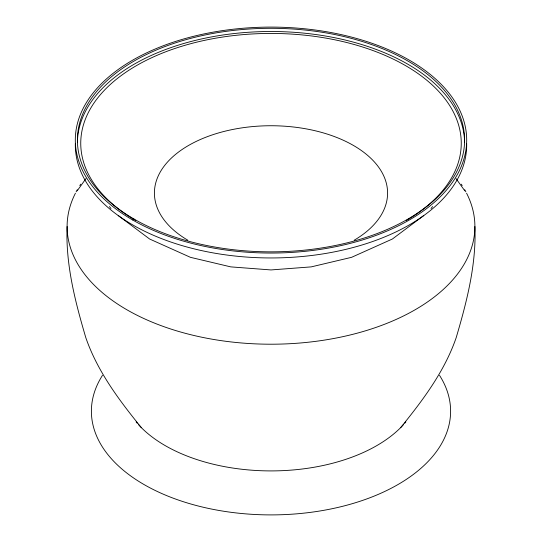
<?xml version="1.0" encoding="UTF-8"?>
<svg xmlns="http://www.w3.org/2000/svg" width="542" height="542" viewBox="0 0 542 542"><rect width="100%" height="100%" fill="white"/><g stroke="black" fill="none" stroke-linecap="round" stroke-linejoin="round"><path stroke-width="0.81" d="M67.106 226.488C65.521 264.361 75.169 301.569 85.792 337.598C97.404 371.358 119.179 400.287 141.435 427.719M77.194 190.818L85.995 178.555M431.032 208.555L432.584 206.556M400.565 427.719C422.821 400.287 444.596 371.358 456.208 337.598C466.831 301.569 476.479 264.361 474.894 226.488M423.776 215.533L392.381 239.015L351.562 257.328L311.216 266.881L271 269.936L230.784 266.881L190.438 257.328L149.619 239.015L118.224 215.533M109.416 206.556L110.968 208.555M456.005 178.555L464.806 190.818M439.494 375.301A179.605 103.691 0 0 1 271 514.9A179.605 103.691 0 0 1 102.506 375.301M466.581 193.223A203.894 117.716 0 0 1 271 344.211A203.894 117.716 0 0 1 75.419 193.223M76.144 191.821A203.894 117.716 0 0 1 77.303 189.727M79.823 185.56A203.894 117.716 0 0 1 80.731 184.185M461.269 184.185A203.894 117.716 0 0 1 462.177 185.56M464.697 189.727A203.894 117.716 0 0 1 465.856 191.821M77.404 142.471A193.602 111.774 0 0 1 271 31.504A193.602 111.774 0 0 1 464.596 142.471M135.703 220.499A190.249 109.836 0 0 1 136.733 65.46A190.249 109.836 0 0 1 405.267 65.46A190.249 109.836 0 0 1 406.297 220.499M187.796 240.208A116.591 67.316 0 0 1 188.812 145.31A116.591 67.316 0 0 1 353.188 145.31A116.591 67.316 0 0 1 354.204 240.208M466.662 143.345A195.682 112.973 0 0 1 271 257.951A195.682 112.973 0 0 1 75.338 143.345M405.856 421.94A149.612 86.374 0 0 1 404.745 423.248M403.594 424.549A149.612 86.374 0 0 1 271 470.91A149.612 86.374 0 0 1 138.406 424.549M137.255 423.248A149.612 86.374 0 0 1 136.144 421.94M132.634 219.964A195.682 112.973 0 0 0 460.016 169.314A195.682 112.973 0 0 0 220.357 30.948A195.682 112.973 0 0 0 132.634 219.964M134.104 219.11A193.602 111.774 0 0 0 458.004 169.002A193.602 111.774 0 0 0 220.892 32.107A193.602 111.774 0 0 0 134.104 219.11"/></g></svg>
